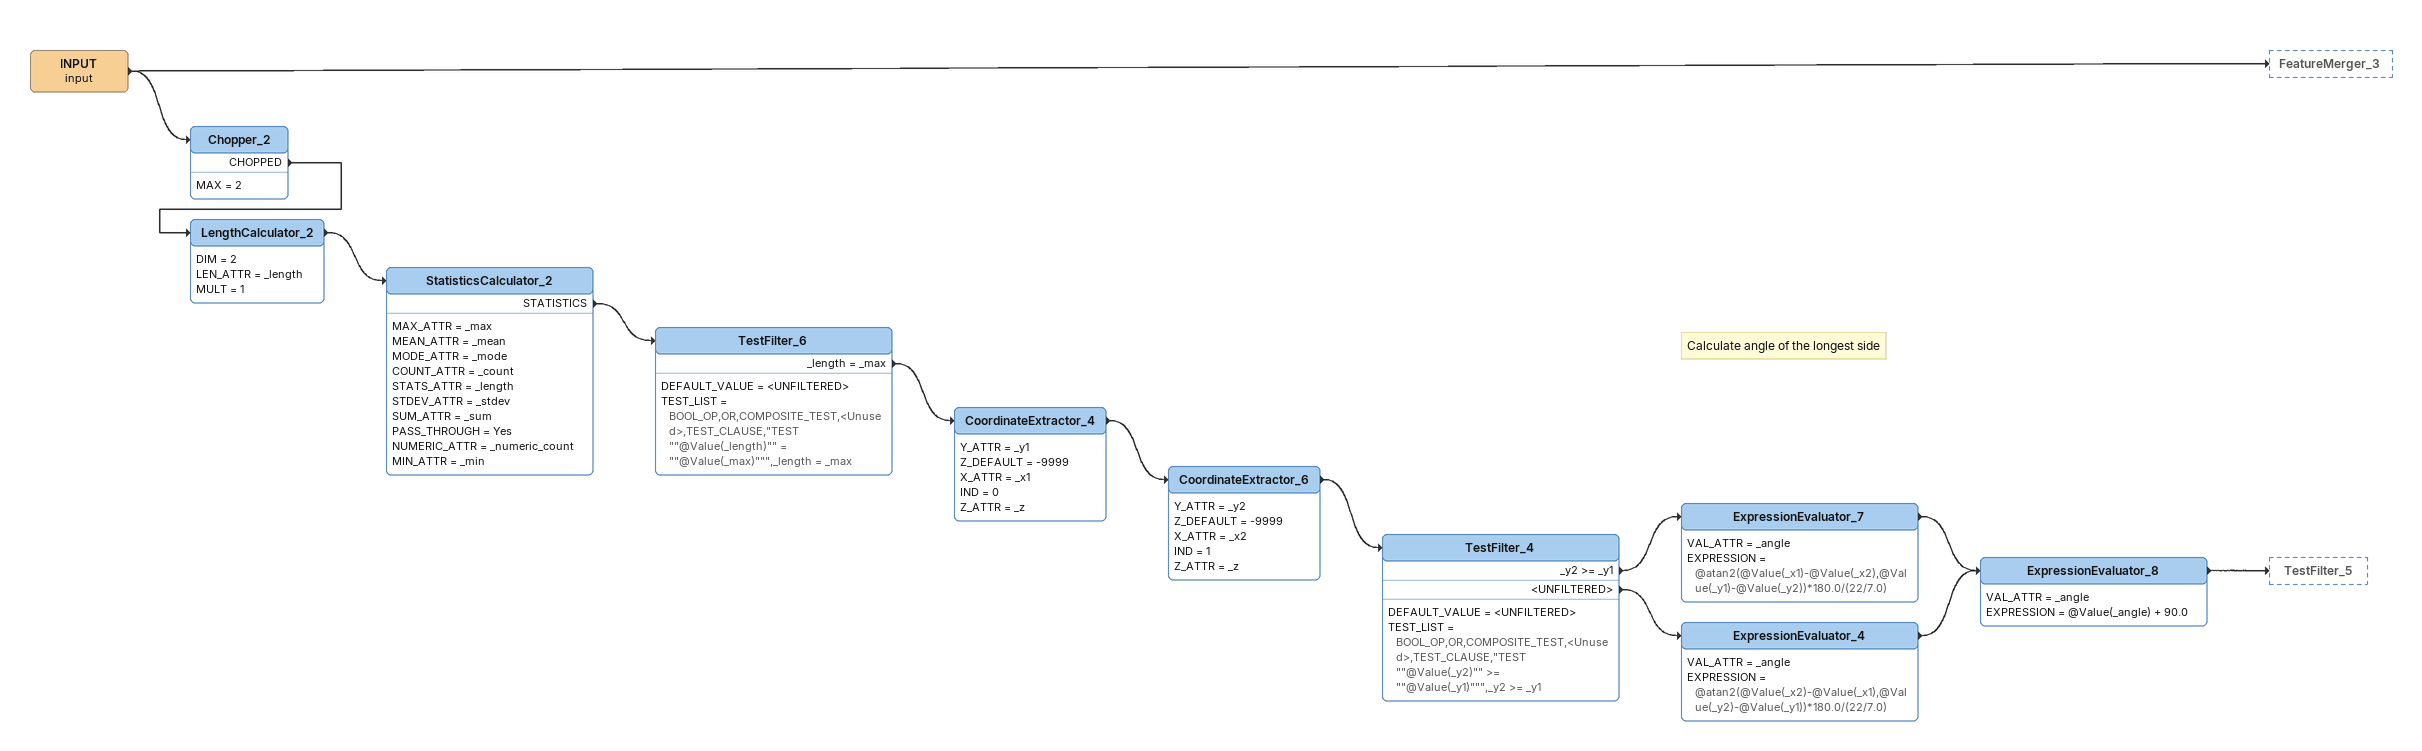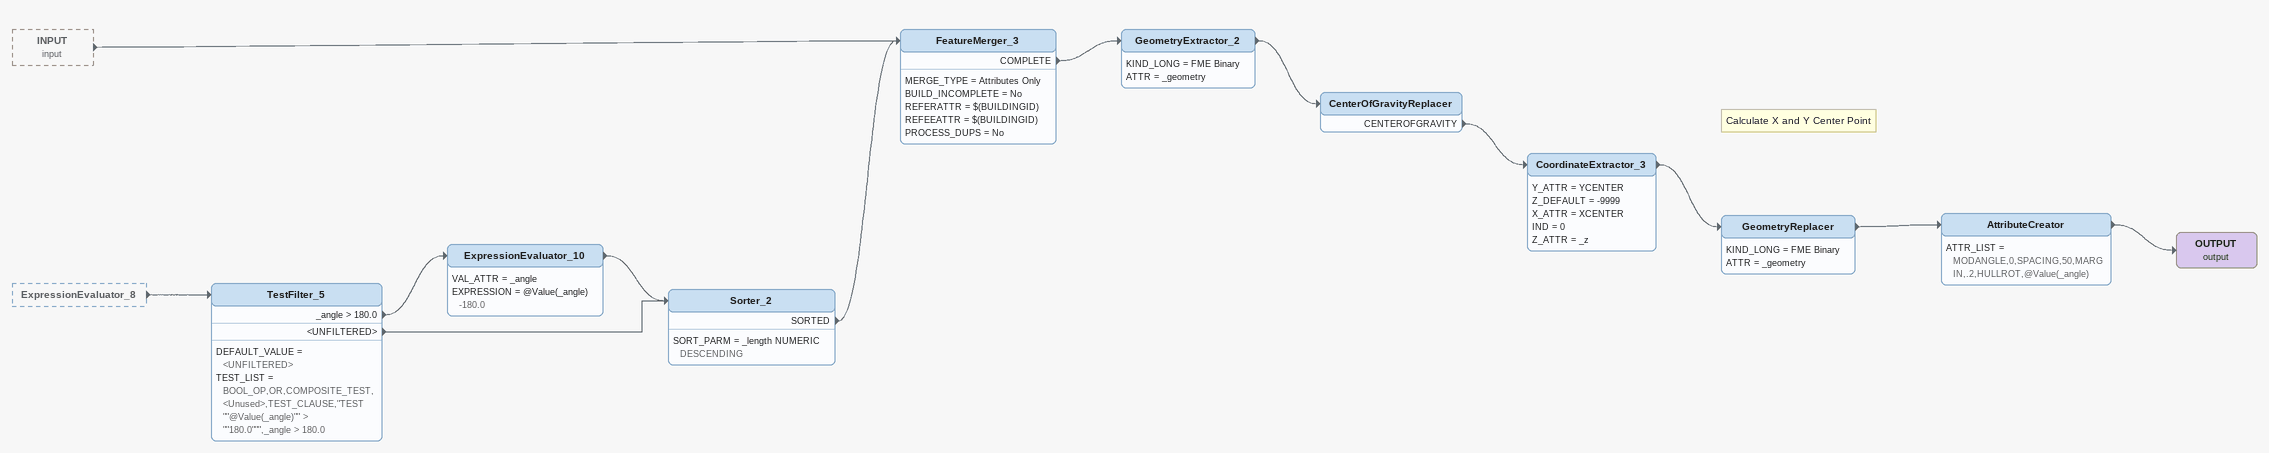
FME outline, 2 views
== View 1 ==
INPUT (input)
    -> Chopper_2
    -> FeatureMerger_3
Chopper_2
    MAX = 2
    CHOPPED -> LengthCalculator_2
LengthCalculator_2
    DIM = 2
    LEN_ATTR = _length
    MULT = 1
    -> StatisticsCalculator_2
StatisticsCalculator_2
    MAX_ATTR = _max
    MEAN_ATTR = _mean
    MODE_ATTR = _mode
    COUNT_ATTR = _count
    STATS_ATTR = _length
    STDEV_ATTR = _stdev
    SUM_ATTR = _sum
    PASS_THROUGH = Yes
    NUMERIC_ATTR = _numeric_count
    MIN_ATTR = _min
    STATISTICS -> TestFilter_6
TestFilter_6
    DEFAULT_VALUE = <UNFILTERED>
    TEST_LIST = BOOL_OP,OR,COMPOSITE_TEST,<Unused>,TEST_CLAUSE,"TEST ""@Value(_length)"" = ""@Value(_max)""",_length = _max
    _length = _max -> CoordinateExtractor_4
CoordinateExtractor_4
    Y_ATTR = _y1
    Z_DEFAULT = -9999
    X_ATTR = _x1
    IND = 0
    Z_ATTR = _z
    -> CoordinateExtractor_6
CoordinateExtractor_6
    Y_ATTR = _y2
    Z_DEFAULT = -9999
    X_ATTR = _x2
    IND = 1
    Z_ATTR = _z
    -> TestFilter_4
TestFilter_4
    DEFAULT_VALUE = <UNFILTERED>
    TEST_LIST = BOOL_OP,OR,COMPOSITE_TEST,<Unused>,TEST_CLAUSE,"TEST ""@Value(_y2)"" >= ""@Value(_y1)""",_y2 >= _y1
    _y2 >= _y1 -> ExpressionEvaluator_7
    <UNFILTERED> -> ExpressionEvaluator_4
Note: Calculate angle of the longest side
ExpressionEvaluator_7
    VAL_ATTR = _angle
    EXPRESSION = @atan2(@Value(_x1)-@Value(_x2),@Value(_y1)-@Value(_y2))*180.0/(22/7.0)
    -> ExpressionEvaluator_8
ExpressionEvaluator_4
    VAL_ATTR = _angle
    EXPRESSION = @atan2(@Value(_x2)-@Value(_x1),@Value(_y2)-@Value(_y1))*180.0/(22/7.0)
    -> ExpressionEvaluator_8
ExpressionEvaluator_8
    VAL_ATTR = _angle
    EXPRESSION = @Value(_angle) + 90.0
    -> TestFilter_5

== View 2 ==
INPUT (input) [outside]
    -> FeatureMerger_3
ExpressionEvaluator_8 [outside]
    -> TestFilter_5
TestFilter_5
    DEFAULT_VALUE = <UNFILTERED>
    TEST_LIST = BOOL_OP,OR,COMPOSITE_TEST,<Unused>,TEST_CLAUSE,"TEST ""@Value(_angle)"" > ""180.0""",_angle > 180.0
    _angle > 180.0 -> ExpressionEvaluator_10
    <UNFILTERED> -> Sorter_2
ExpressionEvaluator_10
    VAL_ATTR = _angle
    EXPRESSION = @Value(_angle) -180.0
    -> Sorter_2
Sorter_2
    SORT_PARM = _length NUMERIC DESCENDING
    SORTED -> FeatureMerger_3
FeatureMerger_3
    MERGE_TYPE = Attributes Only
    BUILD_INCOMPLETE = No
    REFERATTR = $(BUILDINGID)
    REFEEATTR = $(BUILDINGID)
    PROCESS_DUPS = No
    COMPLETE -> GeometryExtractor_2
GeometryExtractor_2
    KIND_LONG = FME Binary
    ATTR = _geometry
    -> CenterOfGravityReplacer
CenterOfGravityReplacer
    CENTEROFGRAVITY -> CoordinateExtractor_3
CoordinateExtractor_3
    Y_ATTR = YCENTER
    Z_DEFAULT = -9999
    X_ATTR = XCENTER
    IND = 0
    Z_ATTR = _z
    -> GeometryReplacer
GeometryReplacer
    KIND_LONG = FME Binary
    ATTR = _geometry
    -> AttributeCreator
Note: Calculate X and Y Center Point
AttributeCreator
    ATTR_LIST = MODANGLE,0,SPACING,50,MARGIN,.2,HULLROT,@Value(_angle)
    -> OUTPUT (output)
OUTPUT (output)
